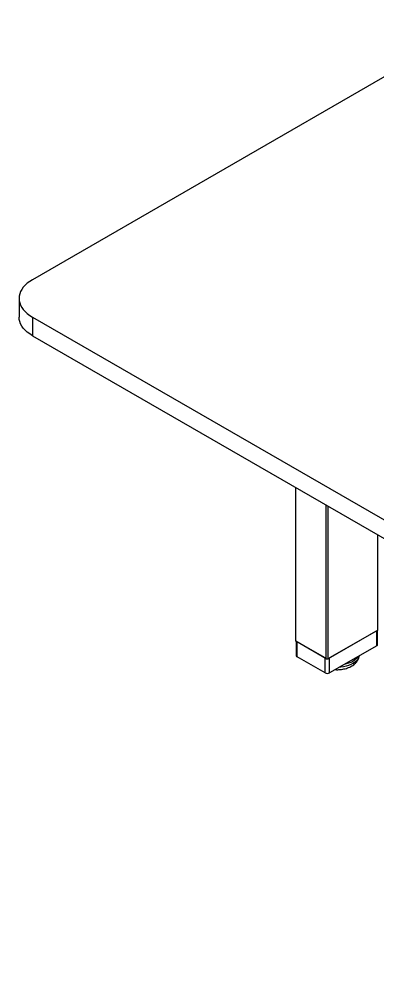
# Model space of a CAD drawing. Header units: millimetres. Extents: x -429 to 10261, y -321 to 5396.
# Drawn here: x 5269 to 5662, y 1802 to 2843 of the extents above; entities that cross this region are included whole.
import ezdxf

# ---------------------------------------------------------------- set-up
doc = ezdxf.new("R2010")
doc.units = ezdxf.units.MM
doc.header["$LTSCALE"] = 100

msp = doc.modelspace()

# ---------------------------------------------------------------- linework, layer by layer
at = {"color": 7, "linetype": 'Continuous', "lineweight": -3}
for p, q in [((5778.88, 2842.6), (5283.91, 2556.86)), ((5269.26, 2536.45), (5269.26, 2516.03)), ((5283.91, 2516.04), (6485.99, 1822.09)), ((5283.91, 2516.04), (5283.91, 2495.62)), ((5283.91, 2495.62), (6485.99, 1801.68)), ((5571.97, 2329.33), (5571.97, 2161.43)), ((5572.41, 2160.82), (5572.41, 2329.08)), ((5605.64, 2141.63), (5605.64, 2309.89)), ((5607.76, 2141.63), (5607.76, 2308.66)), ((5662.21, 2173.07), (5662.21, 2277.23)), ((5662.21, 2173.07), (5607.76, 2141.63)), ((5660.79, 2172.25), (5609.17, 2142.45)), ((5660.79, 2155.92), (5660.79, 2172.25)), ((5661.82, 2157.35), (5661.82, 2172.84)), ((5605.64, 2141.63), (5572.41, 2160.82)), ((5572.79, 2160.6), (5572.79, 2145.1)), ((5604.22, 2142.45), (5573.82, 2160)), ((5573.82, 2143.67), (5573.82, 2160)), ((5660.79, 2155.92), (5609.17, 2126.12)), ((5604.22, 2126.12), (5573.82, 2143.67)), ((5604.22, 2126.12), (5604.22, 2142.45)), ((5609.17, 2126.12), (5609.17, 2142.45))]:
    msp.add_line(p, q, dxfattribs=at)
at = {"color": 7, "linetype": 'Continuous', "lineweight": -3, "flags": 128}
for points in [[(5283.91, 2556.86), (5280.96, 2555), (5278.3, 2553), (5275.96, 2550.88), (5273.95, 2548.64), (5272.28, 2546.32), (5270.96, 2543.92), (5270.02, 2541.46), (5269.45, 2538.96), (5269.26, 2536.45), (5269.45, 2533.93), (5270.02, 2531.43), (5270.96, 2528.98), (5272.28, 2526.57), (5273.95, 2524.25), (5275.96, 2522.01), (5278.3, 2519.89), (5280.96, 2517.89), (5283.91, 2516.04)], [(5283.91, 2495.62), (5280.96, 2497.48), (5278.3, 2499.48), (5275.96, 2501.6), (5273.95, 2503.83), (5272.28, 2506.16), (5270.96, 2508.56), (5270.02, 2511.02), (5269.45, 2513.52), (5269.26, 2516.03)], [(5641.68, 2144.88), (5641.41, 2143.78), (5640.7, 2142.12), (5639.65, 2140.52), (5638.27, 2139.01), (5636.59, 2137.6), (5634.63, 2136.32), (5632.42, 2135.19), (5629.98, 2134.22), (5627.36, 2133.43), (5624.6, 2132.82), (5621.72, 2132.41), (5619.8, 2132.26)], [(5640.49, 2144.2), (5639.65, 2142.97), (5638.27, 2141.46), (5636.59, 2140.05), (5634.63, 2138.77), (5632.42, 2137.64), (5629.98, 2136.67), (5627.36, 2135.88), (5625.24, 2135.39)]]:
    msp.add_lwpolyline(points, dxfattribs=at)
at = {"color": 7, "linetype": 'Continuous', "lineweight": -3}
for centre, radius, start, end in [((5572.72, 2161.51), 0.754, 185.6948, 245.62534), ((5660.07, 2157.52), 1.76, 294.37466, 354.3052), ((5574.55, 2145.28), 1.76, 185.6948, 245.62534), ((5606.7, 2143.68), 2.31, 242.60967, 297.39033), ((5606.7, 2130.9), 5.38, 242.60967, 297.39033)]:
    msp.add_arc(centre, radius, start, end, dxfattribs=at)
msp.add_open_spline([(5615.41, 2129.72), (5615.86, 2129.69), (5617.23, 2129.61), (5619.54, 2129.68), (5622.3, 2129.94), (5625.01, 2130.41), (5627.63, 2131.08), (5630.15, 2131.96), (5632.52, 2133.05), (5634.71, 2134.34), (5636.68, 2135.84), (5638.32, 2137.47), (5639.62, 2139.17), (5640.63, 2140.95), (5641.38, 2142.87), (5641.61, 2144.24), (5641.72, 2144.91)], degree=3, knots=[0, 0, 0, 0, 0.0367129, 0.112054, 0.1875206, 0.2632526, 0.3394315, 0.4162226, 0.4937354, 0.571937, 0.6503959, 0.728137, 0.7958084, 0.8612723, 0.9319152, 1, 1, 1, 1], dxfattribs=at)

doc.saveas('drawing.dxf')
